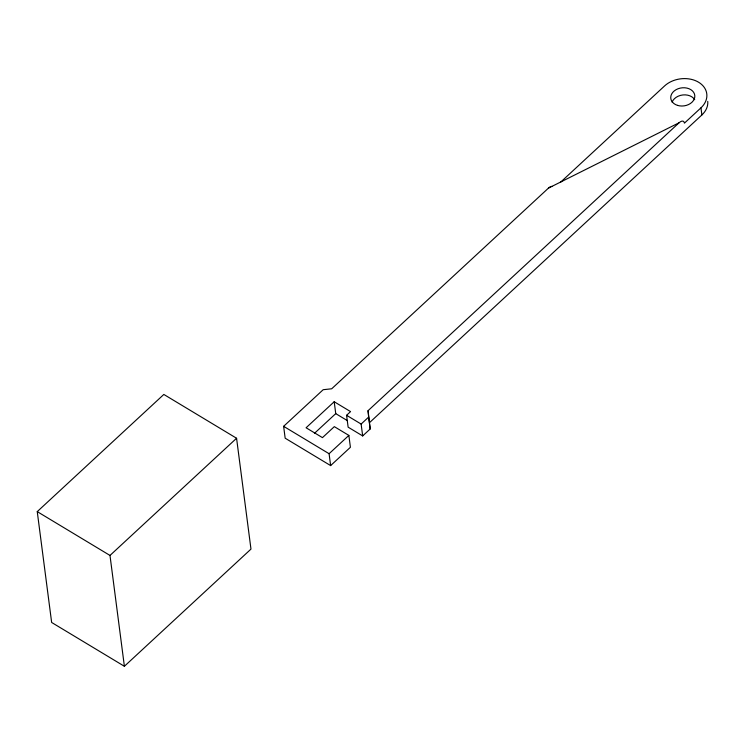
<?xml version="1.0" encoding="UTF-8"?>
<svg xmlns="http://www.w3.org/2000/svg" width="745" height="745" viewBox="0 0 745 745"><rect width="100%" height="100%" fill="white"/><g stroke="black" fill="none" stroke-linecap="round" stroke-linejoin="round"><path stroke-width="1.12" d="M37.25 511.619L163.835 394.44L236.575 438.256L250.972 549.102L124.387 666.281L51.647 622.466L37.25 511.619L109.99 555.444L124.387 666.281M109.99 555.444L236.575 438.256M679.068 122.776L368.058 410.691L370.19 428.971L362.675 435.927L348.129 427.164L346.583 415.291L350.56 411.603L334.198 401.741L306.083 427.77L322.455 437.632L334.319 426.643L348.865 435.406L350.411 447.279L330.631 465.588L285.167 438.2L283.622 426.326L323.181 389.71L331.683 388.788L548.441 188.131L679.068 122.776A7.254 3.483 -58.9 0 1 684.432 123.139L700.961 107.839A24.194 18.178 -7.4 0 0 698.596 82.229A24.194 18.178 -7.4 0 0 664.596 85.926L560.622 182.171M314.446 433.339L335.744 413.624L334.198 401.741M330.631 465.588L329.085 453.714L348.865 435.406M362.675 435.927L361.129 424.054L368.645 417.098L368.058 410.691M369.594 422.573L701.883 114.963A24.194 18.178 -7.4 0 0 707.75 101.394M346.583 415.291L361.129 424.054M335.744 413.624L347.291 420.58M283.622 426.326L329.085 453.714M700.961 107.839L701.883 114.963M368.645 417.098L370.19 428.971M672.12 102.14A12.097 9.089 -7.4 0 1 682.867 94.95A12.097 9.089 -7.4 0 1 694.712 99.681M548.441 188.131A7.254 3.483 -58.9 0 1 552.445 186.501M677.484 105.371A12.097 9.089 -7.4 0 0 694.796 95.574A12.097 9.089 -7.4 0 0 676.041 89.698A12.097 9.089 -7.4 0 0 677.484 105.371"/></g></svg>
